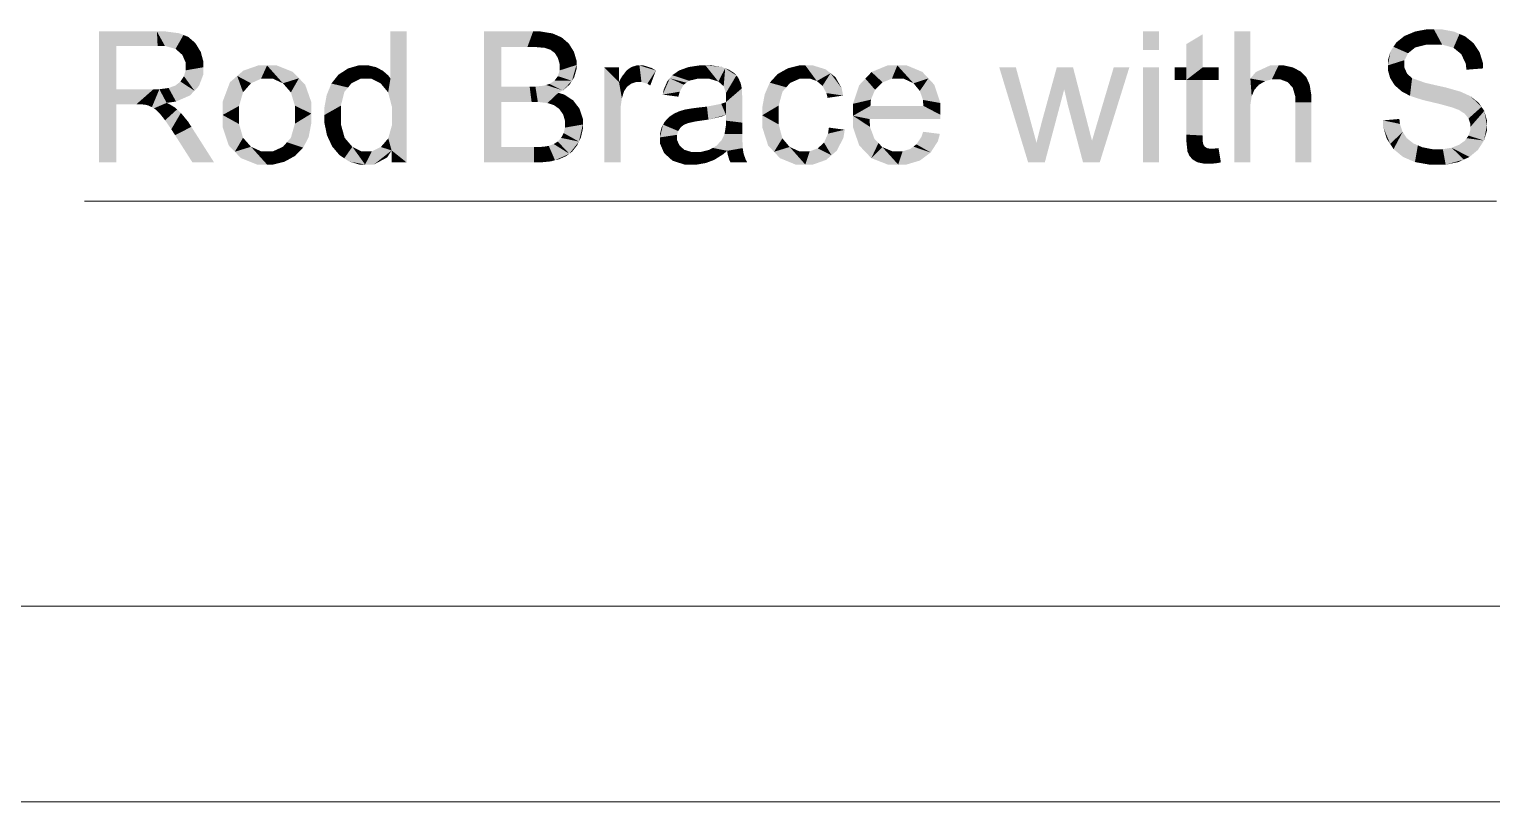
# Model space of a CAD drawing. Header units: millimetres. Extents: x 2 to 579, y 1 to 405.
# Drawn here: x 210.95 to 234.47, y 69.24 to 81.66 of the extents above; entities that cross this region are included whole.
import ezdxf

# ---------------------------------------------------------------- set-up
doc = ezdxf.new("R2010")
doc.units = ezdxf.units.MM
doc.linetypes.add('XKITLINE00', pattern=[0])
doc.layers.add('GraphicObject', color=6, linetype='Continuous', lineweight=0)
doc.layers.add('LinkedObject', color=7, linetype='Continuous', lineweight=0)

# ---------------------------------------------------------------- blocks, each defined once
blk = doc.blocks.new('*A3')
at = {"layer": 'GraphicObject', "color": 3, "linetype": 'XKITLINE00', "lineweight": 0}
blk.add_line((168.011, 69.239), (302.571, 69.239), dxfattribs=at)
blk = doc.blocks.new('*A4')
at = {"layer": 'LinkedObject'}
for points in [[(212.351, 80.697), (212.073, 79.52), (212.073, 81.626)], [(212.073, 81.626), (212.351, 81.394), (212.351, 80.697)], [(213.016, 81.394), (212.073, 81.626), (213.005, 81.626)], [(212.351, 81.394), (212.073, 81.626), (213.016, 81.394)], [(213.005, 81.626), (213.133, 81.394), (213.016, 81.394)], [(213.359, 81.598), (213.005, 81.626), (213.145, 81.626)], [(213.432, 81.569), (213.005, 81.626), (213.359, 81.598)], [(213.304, 81.346), (213.005, 81.626), (213.432, 81.569)], [(213.133, 81.394), (213.005, 81.626), (213.304, 81.346)], [(217.02, 81.626), (216.761, 80.87), (216.761, 81.626)], [(217.02, 81.626), (216.784, 80.416), (216.761, 80.87)], [(216.784, 80.416), (217.02, 81.626), (217.02, 79.52)], [(218.264, 81.626), (218.542, 80.493), (218.264, 79.52)], [(218.542, 80.741), (218.542, 80.493), (218.264, 81.626)], [(218.264, 81.626), (218.542, 81.377), (218.542, 80.741)], [(218.964, 81.377), (218.264, 81.626), (219.055, 81.626)], [(218.542, 81.377), (218.264, 81.626), (218.964, 81.377)], [(218.964, 81.377), (219.055, 81.626), (219.078, 81.377)], [(219.055, 81.626), (219.239, 81.363), (219.078, 81.377)], [(219.176, 81.626), (219.239, 81.363), (219.055, 81.626)], [(219.369, 81.594), (219.239, 81.363), (219.176, 81.626)], [(229.123, 81.626), (228.864, 81.329), (228.864, 81.626)], [(229.123, 81.329), (228.864, 81.329), (229.123, 81.626)], [(230.591, 81.626), (230.332, 79.52), (230.332, 81.626)], [(230.591, 80.87), (230.332, 79.52), (230.591, 81.626)], [(233.243, 81.626), (233.427, 81.415), (233.157, 81.59)], [(233.436, 81.662), (233.427, 81.415), (233.243, 81.626)], [(233.543, 81.662), (233.427, 81.415), (233.436, 81.662)], [(233.427, 81.415), (233.543, 81.662), (233.553, 81.415)], [(233.543, 81.662), (233.675, 81.415), (233.553, 81.415)], [(233.866, 81.624), (233.543, 81.662), (233.66, 81.662)], [(233.955, 81.586), (233.543, 81.662), (233.866, 81.624)], [(233.858, 81.364), (233.543, 81.662), (233.955, 81.586)], [(233.675, 81.415), (233.543, 81.662), (233.858, 81.364)], [(213.432, 81.569), (213.359, 81.298), (213.304, 81.346)], [(213.505, 81.541), (213.359, 81.298), (213.432, 81.569)], [(213.359, 81.298), (213.505, 81.541), (213.413, 81.25)], [(213.413, 81.25), (213.505, 81.541), (213.666, 81.369)], [(213.666, 81.369), (213.505, 81.541), (213.622, 81.441)], [(219.239, 81.363), (219.369, 81.594), (219.285, 81.348)], [(219.285, 81.348), (219.369, 81.594), (219.332, 81.333)], [(219.332, 81.333), (219.369, 81.594), (219.442, 81.562)], [(219.442, 81.562), (219.404, 81.279), (219.332, 81.333)], [(219.515, 81.53), (219.404, 81.279), (219.442, 81.562)], [(219.629, 81.432), (219.404, 81.279), (219.515, 81.53)], [(219.671, 81.365), (219.404, 81.279), (219.629, 81.432)], [(229.822, 81.579), (229.563, 81.047), (229.563, 81.424)], [(229.563, 81.047), (229.822, 81.579), (229.563, 80.847)], [(229.822, 81.047), (229.563, 80.847), (229.822, 81.579)], [(232.938, 81.449), (233.185, 81.323), (232.893, 81.379)], [(233.07, 81.554), (233.185, 81.323), (232.938, 81.449)], [(233.243, 81.369), (233.07, 81.554), (233.157, 81.59)], [(233.185, 81.323), (233.07, 81.554), (233.243, 81.369)], [(233.157, 81.59), (233.427, 81.415), (233.243, 81.369)], [(233.955, 81.586), (233.92, 81.313), (233.858, 81.364)], [(234.045, 81.548), (233.92, 81.313), (233.955, 81.586)], [(233.92, 81.313), (234.045, 81.548), (233.982, 81.262)], [(233.982, 81.262), (234.045, 81.548), (234.23, 81.364)], [(234.23, 81.364), (234.045, 81.548), (234.182, 81.437)], [(213.666, 81.369), (213.467, 81.127), (213.413, 81.25)], [(213.71, 81.297), (213.467, 81.127), (213.666, 81.369)], [(213.753, 81.138), (213.467, 81.127), (213.71, 81.297)], [(219.404, 81.279), (219.671, 81.365), (219.429, 81.239)], [(219.671, 81.365), (219.454, 81.199), (219.429, 81.239)], [(219.454, 81.199), (219.671, 81.365), (219.48, 81.107)], [(219.48, 81.107), (219.671, 81.365), (219.753, 81.087)], [(219.753, 81.16), (219.671, 81.365), (219.712, 81.299)], [(219.753, 81.087), (219.671, 81.365), (219.753, 81.16)], [(232.893, 81.379), (232.802, 81.081), (232.847, 81.31)], [(233.127, 81.276), (232.802, 81.081), (232.893, 81.379)], [(232.847, 81.31), (232.802, 81.081), (232.802, 81.161)], [(233.07, 81.165), (232.802, 81.081), (233.127, 81.276)], [(232.802, 81.081), (233.07, 81.165), (233.07, 81.099)], [(232.893, 81.379), (233.185, 81.323), (233.127, 81.276)], [(234.23, 81.364), (234.055, 81.111), (233.982, 81.262)], [(234.278, 81.291), (234.055, 81.111), (234.23, 81.364)], [(234.33, 81.125), (234.055, 81.111), (234.278, 81.291)], [(213.439, 80.907), (213.753, 81.051), (213.609, 80.673)], [(213.467, 81.001), (213.753, 81.051), (213.439, 80.907)], [(213.753, 81.051), (213.467, 81.127), (213.753, 81.138)], [(213.467, 81.127), (213.753, 81.051), (213.467, 81.052)], [(213.753, 81.051), (213.467, 81.001), (213.467, 81.052)], [(213.609, 80.673), (213.753, 81.051), (213.681, 80.75)], [(213.681, 80.75), (213.753, 81.051), (213.753, 80.939)], [(214.634, 81.08), (214.296, 80.911), (214.395, 80.996)], [(214.776, 81.08), (214.296, 80.911), (214.634, 81.08)], [(214.679, 80.866), (214.296, 80.911), (214.776, 81.08)], [(214.679, 80.866), (214.776, 81.08), (214.776, 80.866)], [(214.776, 81.08), (214.871, 80.866), (214.776, 80.866)], [(215.19, 80.977), (214.776, 81.08), (214.933, 81.08)], [(215.289, 80.874), (214.776, 81.08), (215.19, 80.977)], [(215.031, 80.793), (214.776, 81.08), (215.289, 80.874)], [(214.871, 80.866), (214.776, 81.08), (215.031, 80.793)], [(215.925, 80.932), (216.078, 80.725), (215.811, 80.789)], [(216.136, 80.795), (215.925, 80.932), (216.001, 80.981)], [(216.078, 80.725), (215.925, 80.932), (216.136, 80.795)], [(216.077, 81.031), (216.28, 80.866), (216.001, 80.981)], [(216.001, 80.981), (216.28, 80.866), (216.136, 80.795)], [(216.247, 81.08), (216.28, 80.866), (216.077, 81.031)], [(216.341, 81.08), (216.28, 80.866), (216.247, 81.08)], [(216.28, 80.866), (216.341, 81.08), (216.366, 80.866)], [(216.341, 81.08), (216.454, 80.866), (216.366, 80.866)], [(216.41, 81.08), (216.454, 80.866), (216.341, 81.08)], [(216.532, 81.051), (216.454, 80.866), (216.41, 81.08)], [(216.586, 81.022), (216.454, 80.866), (216.532, 81.051)], [(216.586, 81.022), (216.603, 80.792), (216.454, 80.866)], [(216.64, 80.993), (216.603, 80.792), (216.586, 81.022)], [(216.727, 80.917), (216.603, 80.792), (216.64, 80.993)], [(216.761, 80.87), (216.603, 80.792), (216.727, 80.917)], [(219.453, 80.907), (219.753, 81.087), (219.68, 80.833)], [(219.48, 80.999), (219.753, 81.087), (219.453, 80.907)], [(219.753, 81.087), (219.48, 81.054), (219.48, 81.107)], [(219.48, 81.054), (219.753, 81.087), (219.48, 80.999)], [(219.68, 80.833), (219.753, 81.087), (219.717, 80.892)], [(219.717, 80.892), (219.753, 81.087), (219.753, 81.02)], [(220.202, 81.047), (220.436, 80.814), (220.202, 79.52)], [(220.436, 80.814), (220.202, 81.047), (220.436, 81.047)], [(220.6, 81.029), (220.436, 80.814), (220.562, 81.003)], [(220.709, 80.813), (220.436, 80.814), (220.6, 81.029)], [(220.562, 81.003), (220.436, 80.814), (220.48, 80.896)], [(220.637, 81.055), (220.751, 80.813), (220.6, 81.029)], [(220.6, 81.029), (220.751, 80.813), (220.709, 80.813)], [(220.72, 81.08), (220.751, 80.813), (220.637, 81.055)], [(220.765, 81.08), (220.751, 80.813), (220.72, 81.08)], [(220.765, 81.08), (220.798, 80.813), (220.751, 80.813)], [(220.962, 81.039), (220.765, 81.08), (220.83, 81.08)], [(221.03, 80.998), (220.765, 81.08), (220.962, 81.039)], [(220.893, 80.786), (220.765, 81.08), (221.03, 80.998)], [(220.798, 80.813), (220.765, 81.08), (220.893, 80.786)], [(220.893, 80.786), (221.03, 80.998), (220.94, 80.758)], [(221.292, 80.923), (221.564, 80.834), (221.253, 80.873)], [(221.406, 81), (221.564, 80.834), (221.292, 80.923)], [(221.481, 81.027), (221.564, 80.834), (221.406, 81)], [(221.729, 81.08), (221.481, 81.027), (221.556, 81.054)], [(221.698, 80.866), (221.481, 81.027), (221.729, 81.08)], [(221.564, 80.834), (221.481, 81.027), (221.698, 80.866)], [(221.698, 80.866), (221.729, 81.08), (221.789, 80.866)], [(221.789, 80.866), (221.729, 81.08), (221.887, 80.866)], [(221.827, 81.08), (221.887, 80.866), (221.729, 81.08)], [(222.084, 81.057), (221.827, 81.08), (221.925, 81.08)], [(222.145, 81.034), (221.827, 81.08), (222.084, 81.057)], [(222.034, 80.822), (221.827, 81.08), (222.145, 81.034)], [(221.887, 80.866), (221.827, 81.08), (222.034, 80.822)], [(222.034, 80.822), (222.145, 81.034), (222.083, 80.778)], [(222.083, 80.778), (222.145, 81.034), (222.12, 80.746)], [(222.145, 81.034), (222.156, 80.635), (222.12, 80.746)], [(222.324, 80.919), (222.156, 80.635), (222.145, 81.034)], [(222.295, 80.954), (222.145, 81.034), (222.206, 81.011)], [(222.324, 80.919), (222.145, 81.034), (222.295, 80.954)], [(222.353, 80.884), (222.156, 80.635), (222.324, 80.919)], [(222.987, 80.941), (223.127, 80.728), (222.862, 80.803)], [(223.188, 80.798), (222.987, 80.941), (223.07, 80.988)], [(223.127, 80.728), (222.987, 80.941), (223.188, 80.798)], [(223.154, 81.034), (223.346, 80.868), (223.07, 80.988)], [(223.07, 80.988), (223.346, 80.868), (223.188, 80.798)], [(223.335, 81.08), (223.346, 80.868), (223.154, 81.034)], [(223.434, 81.08), (223.346, 80.868), (223.335, 81.08)], [(223.346, 80.868), (223.434, 81.08), (223.444, 80.868)], [(223.434, 81.08), (223.508, 80.868), (223.444, 80.868)], [(223.76, 81.017), (223.434, 81.08), (223.557, 81.08)], [(223.839, 80.954), (223.434, 81.08), (223.76, 81.017)], [(223.618, 80.829), (223.434, 81.08), (223.839, 80.954)], [(223.508, 80.868), (223.434, 81.08), (223.618, 80.829)], [(223.618, 80.829), (223.839, 80.954), (223.664, 80.79)], [(223.839, 80.954), (223.709, 80.751), (223.664, 80.79)], [(223.709, 80.751), (223.839, 80.954), (223.773, 80.635)], [(223.773, 80.635), (223.839, 80.954), (224.041, 80.596)], [(224.019, 80.712), (223.839, 80.954), (223.918, 80.891)], [(224.041, 80.596), (223.839, 80.954), (224.019, 80.712)], [(224.498, 80.974), (224.676, 80.808), (224.399, 80.868)], [(224.913, 81.08), (224.498, 80.974), (224.755, 81.08)], [(224.826, 80.868), (224.498, 80.974), (224.913, 81.08)], [(224.676, 80.808), (224.498, 80.974), (224.826, 80.868)], [(224.826, 80.868), (224.913, 81.08), (224.915, 80.868)], [(224.913, 81.08), (225.013, 80.868), (224.915, 80.868)], [(225.315, 80.976), (224.913, 81.08), (225.066, 81.08)], [(225.412, 80.872), (224.913, 81.08), (225.315, 80.976)], [(225.173, 80.793), (224.913, 81.08), (225.412, 80.872)], [(225.013, 80.868), (224.913, 81.08), (225.173, 80.793)], [(226.82, 81.047), (227.017, 79.52), (226.553, 81.047)], [(227.062, 80.164), (227.017, 79.52), (226.82, 81.047)], [(227.477, 81.047), (227.597, 80.695), (227.231, 80.152)], [(227.74, 81.047), (227.597, 80.695), (227.477, 81.047)], [(227.597, 80.695), (227.74, 81.047), (227.658, 80.433)], [(227.658, 80.433), (227.74, 81.047), (227.969, 80.16)], [(228.644, 81.047), (228.131, 80.164), (228.393, 81.047)], [(228.168, 79.52), (228.131, 80.164), (228.644, 81.047)], [(229.123, 81.047), (228.864, 79.52), (228.864, 81.047)], [(229.123, 79.52), (228.864, 79.52), (229.123, 81.047)], [(229.372, 81.047), (229.563, 80.847), (229.372, 80.847)], [(229.563, 81.047), (229.563, 80.847), (229.372, 81.047)], [(229.822, 80.847), (229.563, 80.847), (229.822, 81.047)], [(230.079, 80.847), (229.822, 81.047), (230.079, 81.047)], [(229.822, 80.847), (229.822, 81.047), (230.079, 80.847)], [(230.909, 81.08), (230.591, 80.87), (230.681, 80.975)], [(231.046, 81.08), (230.591, 80.87), (230.909, 81.08)], [(230.936, 80.857), (230.591, 80.87), (231.046, 81.08)], [(230.936, 80.857), (231.046, 81.08), (230.993, 80.857)], [(230.993, 80.857), (231.046, 81.08), (231.069, 80.857)], [(231.046, 81.08), (231.188, 80.813), (231.069, 80.857)], [(231.131, 81.08), (231.188, 80.813), (231.046, 81.08)], [(231.278, 81.047), (231.188, 80.813), (231.131, 81.08)], [(231.34, 81.014), (231.188, 80.813), (231.278, 81.047)], [(231.34, 81.014), (231.23, 80.769), (231.188, 80.813)], [(231.403, 80.98), (231.23, 80.769), (231.34, 81.014)], [(231.23, 80.769), (231.403, 80.98), (231.271, 80.725)], [(231.271, 80.725), (231.403, 80.98), (231.519, 80.829)], [(231.519, 80.829), (231.403, 80.98), (231.492, 80.888)], [(233.07, 81.042), (232.802, 81.081), (233.07, 81.099)], [(232.802, 81.081), (233.07, 81.042), (232.802, 81.008)], [(232.802, 81.008), (233.07, 81.042), (232.839, 80.877)], [(232.839, 80.877), (233.07, 81.042), (232.876, 80.818)], [(232.876, 80.818), (233.07, 81.042), (233.111, 80.949)], [(233.111, 80.949), (233.025, 80.662), (232.876, 80.818)], [(233.151, 80.912), (233.025, 80.662), (233.111, 80.949)], [(234.333, 81.032), (234.055, 81.111), (234.33, 81.125)], [(234.055, 81.111), (234.333, 81.032), (234.066, 81.011)], [(212.351, 80.697), (212.351, 80.455), (212.073, 79.52)], [(212.674, 80.455), (212.351, 80.697), (212.949, 80.697)], [(212.351, 80.455), (212.351, 80.697), (212.674, 80.455)], [(212.674, 80.455), (212.949, 80.697), (212.727, 80.455)], [(212.727, 80.455), (212.949, 80.697), (212.805, 80.45)], [(212.805, 80.45), (212.949, 80.697), (212.828, 80.445)], [(212.828, 80.445), (212.949, 80.697), (212.861, 80.437)], [(212.861, 80.437), (212.949, 80.697), (212.924, 80.409)], [(212.924, 80.409), (212.949, 80.697), (213.044, 80.697)], [(212.924, 80.409), (213.044, 80.697), (212.955, 80.389)], [(213.044, 80.697), (213.161, 80.478), (212.955, 80.389)], [(213.193, 80.717), (213.161, 80.478), (213.044, 80.697)], [(213.161, 80.478), (213.193, 80.717), (213.312, 80.499)], [(213.247, 80.737), (213.609, 80.673), (213.193, 80.717)], [(213.536, 80.597), (213.193, 80.717), (213.609, 80.673)], [(213.312, 80.499), (213.193, 80.717), (213.536, 80.597)], [(213.301, 80.756), (213.609, 80.673), (213.247, 80.737)], [(213.609, 80.673), (213.301, 80.756), (213.383, 80.82)], [(213.411, 80.863), (213.609, 80.673), (213.383, 80.82)], [(213.439, 80.907), (213.609, 80.673), (213.411, 80.863)], [(214.296, 80.911), (214.061, 80.283), (214.179, 80.809)], [(214.39, 80.648), (214.061, 80.283), (214.296, 80.911)], [(214.179, 80.809), (214.061, 80.283), (214.061, 80.495)], [(214.296, 80.911), (214.518, 80.793), (214.454, 80.721)], [(214.518, 80.793), (214.296, 80.911), (214.679, 80.866)], [(214.39, 80.648), (214.296, 80.911), (214.454, 80.721)], [(215.031, 80.793), (215.289, 80.874), (215.095, 80.72)], [(215.289, 80.874), (215.159, 80.647), (215.095, 80.72)], [(215.159, 80.647), (215.289, 80.874), (215.223, 80.433)], [(215.223, 80.433), (215.289, 80.874), (215.489, 80.305)], [(215.489, 80.487), (215.289, 80.874), (215.389, 80.771)], [(215.489, 80.305), (215.289, 80.874), (215.489, 80.487)], [(215.773, 80.696), (215.697, 80.282), (215.735, 80.603)], [(216.02, 80.655), (215.697, 80.282), (215.773, 80.696)], [(215.811, 80.789), (216.078, 80.725), (215.773, 80.696)], [(215.773, 80.696), (216.078, 80.725), (216.02, 80.655)], [(216.603, 80.792), (216.761, 80.87), (216.663, 80.719)], [(216.663, 80.719), (216.761, 80.87), (216.724, 80.646)], [(216.761, 80.87), (216.784, 80.416), (216.724, 80.646)], [(219.031, 80.493), (218.542, 80.741), (218.999, 80.741)], [(218.542, 80.493), (218.542, 80.741), (219.031, 80.493)], [(219.131, 80.493), (218.999, 80.741), (219.092, 80.741)], [(219.031, 80.493), (218.999, 80.741), (219.131, 80.493)], [(219.225, 80.754), (219.46, 80.64), (219.092, 80.741)], [(219.092, 80.741), (219.46, 80.64), (219.131, 80.493)], [(219.265, 80.766), (219.533, 80.677), (219.225, 80.754)], [(219.46, 80.64), (219.225, 80.754), (219.533, 80.677)], [(219.318, 80.782), (219.533, 80.677), (219.265, 80.766)], [(219.399, 80.834), (219.68, 80.833), (219.318, 80.782)], [(219.318, 80.782), (219.68, 80.833), (219.533, 80.677)], [(219.426, 80.871), (219.68, 80.833), (219.399, 80.834)], [(219.68, 80.833), (219.426, 80.871), (219.453, 80.907)], [(219.533, 80.677), (219.68, 80.833), (219.644, 80.773)], [(220.202, 79.52), (220.436, 80.814), (220.461, 79.52)], [(220.436, 80.814), (220.461, 80.319), (220.461, 79.52)], [(220.461, 80.319), (220.436, 80.814), (220.461, 80.401)], [(220.461, 80.401), (220.436, 80.814), (220.483, 80.551)], [(220.483, 80.551), (220.436, 80.814), (220.504, 80.62)], [(220.504, 80.62), (220.436, 80.814), (220.518, 80.666)], [(220.518, 80.666), (220.436, 80.814), (220.566, 80.736)], [(220.566, 80.736), (220.436, 80.814), (220.6, 80.762)], [(220.6, 80.762), (220.436, 80.814), (220.633, 80.787)], [(220.633, 80.787), (220.436, 80.814), (220.709, 80.813)], [(221.253, 80.873), (221.139, 80.611), (221.213, 80.823)], [(221.477, 80.77), (221.139, 80.611), (221.253, 80.873)], [(221.213, 80.823), (221.139, 80.611), (221.156, 80.692)], [(221.413, 80.658), (221.139, 80.611), (221.477, 80.77)], [(221.477, 80.77), (221.253, 80.873), (221.52, 80.802)], [(221.52, 80.802), (221.253, 80.873), (221.564, 80.834)], [(222.156, 80.515), (222.411, 80.71), (222.155, 80.489)], [(222.155, 80.489), (222.411, 80.71), (222.156, 80.286)], [(222.393, 80.796), (222.156, 80.635), (222.353, 80.884)], [(222.405, 80.743), (222.156, 80.635), (222.393, 80.796)], [(222.156, 80.635), (222.405, 80.743), (222.411, 80.71)], [(222.156, 80.635), (222.411, 80.71), (222.156, 80.556)], [(222.156, 80.556), (222.411, 80.71), (222.156, 80.549)], [(222.156, 80.549), (222.411, 80.71), (222.156, 80.515)], [(222.418, 80.59), (222.156, 80.286), (222.411, 80.71)], [(222.821, 80.71), (222.74, 80.278), (222.781, 80.617)], [(223.066, 80.658), (222.74, 80.278), (222.821, 80.71)], [(222.862, 80.803), (223.127, 80.728), (222.821, 80.71)], [(222.821, 80.71), (223.127, 80.728), (223.066, 80.658)], [(224.399, 80.868), (224.201, 80.463), (224.3, 80.762)], [(224.555, 80.689), (224.201, 80.463), (224.399, 80.868)], [(224.488, 80.53), (224.201, 80.463), (224.555, 80.689)], [(224.399, 80.868), (224.676, 80.808), (224.555, 80.689)], [(225.173, 80.793), (225.412, 80.872), (225.235, 80.718)], [(225.412, 80.872), (225.275, 80.67), (225.235, 80.718)], [(225.275, 80.67), (225.412, 80.872), (225.324, 80.526)], [(225.324, 80.526), (225.412, 80.872), (225.606, 80.475)], [(225.606, 80.475), (225.412, 80.872), (225.509, 80.768)], [(227.231, 80.152), (227.597, 80.695), (227.285, 79.52)], [(229.563, 79.967), (229.822, 80.847), (229.822, 79.953)], [(229.563, 80.847), (229.822, 80.847), (229.563, 79.967)], [(230.591, 80.444), (230.332, 79.52), (230.591, 80.87)], [(230.591, 80.444), (230.591, 80.87), (230.612, 80.585)], [(230.612, 80.585), (230.591, 80.87), (230.634, 80.636)], [(230.634, 80.636), (230.591, 80.87), (230.655, 80.687)], [(230.655, 80.687), (230.591, 80.87), (230.727, 80.768)], [(230.727, 80.768), (230.591, 80.87), (230.778, 80.798)], [(230.778, 80.798), (230.591, 80.87), (230.828, 80.827)], [(230.828, 80.827), (230.591, 80.87), (230.936, 80.857)], [(231.519, 80.829), (231.313, 80.584), (231.271, 80.725)], [(231.545, 80.77), (231.313, 80.584), (231.519, 80.829)], [(231.572, 80.599), (231.313, 80.584), (231.545, 80.77)], [(232.876, 80.818), (233.025, 80.662), (232.913, 80.76)], [(233.025, 80.662), (233.151, 80.912), (233.1, 80.622)], [(233.1, 80.622), (233.151, 80.912), (233.192, 80.876)], [(233.1, 80.622), (233.192, 80.876), (233.158, 80.591)], [(233.158, 80.591), (233.192, 80.876), (233.361, 80.525)], [(233.361, 80.525), (233.192, 80.876), (233.402, 80.801)], [(233.361, 80.525), (233.402, 80.801), (233.506, 80.491)], [(233.506, 80.491), (233.402, 80.801), (233.571, 80.762)], [(233.506, 80.491), (233.571, 80.762), (233.651, 80.456)], [(233.651, 80.456), (233.571, 80.762), (233.741, 80.724)], [(233.651, 80.456), (233.741, 80.724), (233.838, 80.404)], [(233.838, 80.404), (233.741, 80.724), (233.881, 80.388)], [(233.881, 80.388), (233.741, 80.724), (233.947, 80.363)], [(233.974, 80.657), (233.947, 80.363), (233.741, 80.724)], [(212.073, 79.52), (212.351, 80.455), (212.351, 79.52)], [(212.955, 80.389), (213.161, 80.478), (212.987, 80.369)], [(213.161, 80.478), (213.057, 80.299), (212.987, 80.369)], [(213.216, 80.452), (213.057, 80.299), (213.161, 80.478)], [(213.057, 80.299), (213.216, 80.452), (213.097, 80.248)], [(213.097, 80.248), (213.216, 80.452), (213.136, 80.198)], [(213.136, 80.198), (213.216, 80.452), (213.329, 80.373)], [(213.329, 80.373), (213.216, 80.452), (213.3, 80.399)], [(214.326, 80.429), (214.061, 80.283), (214.39, 80.648)], [(215.963, 80.433), (215.697, 80.282), (216.02, 80.655)], [(215.735, 80.603), (215.697, 80.282), (215.697, 80.396)], [(218.264, 79.52), (218.542, 80.493), (218.542, 79.768)], [(219.131, 80.493), (219.46, 80.64), (219.286, 80.475)], [(219.46, 80.64), (219.339, 80.458), (219.286, 80.475)], [(219.339, 80.458), (219.46, 80.64), (219.393, 80.44)], [(219.393, 80.44), (219.46, 80.64), (219.477, 80.379)], [(219.701, 80.517), (219.46, 80.64), (219.555, 80.612)], [(219.477, 80.379), (219.46, 80.64), (219.701, 80.517)], [(219.477, 80.379), (219.701, 80.517), (219.507, 80.335)], [(219.507, 80.335), (219.701, 80.517), (219.538, 80.292)], [(219.538, 80.292), (219.701, 80.517), (219.752, 80.449)], [(219.752, 80.449), (219.568, 80.19), (219.538, 80.292)], [(219.803, 80.382), (219.568, 80.19), (219.752, 80.449)], [(221.139, 80.611), (221.413, 80.658), (221.392, 80.577)], [(222.081, 80.463), (222.156, 80.286), (221.851, 80.418)], [(222.155, 80.489), (222.156, 80.286), (222.081, 80.463)], [(222.418, 80.504), (222.155, 80.192), (222.156, 80.286)], [(222.418, 80.16), (222.155, 80.192), (222.418, 80.504)], [(222.418, 80.504), (222.156, 80.286), (222.418, 80.59)], [(223.005, 80.436), (222.74, 80.278), (223.066, 80.658)], [(222.781, 80.617), (222.74, 80.278), (222.74, 80.401)], [(223.773, 80.635), (224.041, 80.596), (223.791, 80.558)], [(224.201, 80.463), (224.488, 80.53), (224.481, 80.43)], [(224.481, 80.43), (224.201, 80.27), (224.201, 80.463)], [(225.324, 80.526), (225.606, 80.475), (225.332, 80.43)], [(225.606, 80.286), (225.332, 80.43), (225.606, 80.475)], [(231.572, 80.487), (231.313, 80.584), (231.572, 80.599)], [(231.313, 80.584), (231.572, 80.487), (231.313, 80.487)], [(231.313, 79.52), (231.572, 80.487), (231.572, 79.52)], [(231.313, 80.487), (231.572, 80.487), (231.313, 79.52)], [(234.037, 80.628), (233.947, 80.363), (233.974, 80.657)], [(233.947, 80.363), (234.037, 80.628), (234.042, 80.301)], [(234.042, 80.301), (234.037, 80.628), (234.129, 80.586)], [(234.042, 80.301), (234.129, 80.586), (234.071, 80.264)], [(234.071, 80.264), (234.129, 80.586), (234.1, 80.227)], [(234.129, 80.586), (234.309, 80.413), (234.1, 80.227)], [(234.309, 80.413), (234.129, 80.586), (234.265, 80.478)], [(213.329, 80.373), (213.236, 80.053), (213.136, 80.198)], [(213.39, 80.317), (213.236, 80.053), (213.329, 80.373)], [(213.505, 80.177), (213.236, 80.053), (213.39, 80.317)], [(214.061, 80.283), (214.326, 80.429), (214.326, 80.283)], [(214.061, 80.283), (214.258, 79.692), (214.061, 80.09)], [(214.326, 80.137), (214.258, 79.692), (214.061, 80.283)], [(214.326, 80.137), (214.061, 80.283), (214.326, 80.283)], [(215.16, 79.918), (215.489, 80.305), (215.401, 79.842)], [(215.223, 80.142), (215.489, 80.305), (215.16, 79.918)], [(215.223, 80.433), (215.489, 80.305), (215.223, 80.292)], [(215.489, 80.305), (215.223, 80.142), (215.223, 80.292)], [(215.401, 79.842), (215.489, 80.305), (215.445, 79.926)], [(215.445, 79.926), (215.489, 80.305), (215.489, 80.158)], [(215.697, 80.282), (215.963, 80.433), (215.963, 80.282)], [(215.697, 80.282), (215.963, 80.135), (215.697, 80.165)], [(215.963, 80.135), (215.697, 80.282), (215.963, 80.282)], [(216.784, 80.416), (217.02, 79.52), (216.784, 80.26)], [(216.784, 80.26), (217.02, 79.52), (216.784, 80.118)], [(219.855, 80.222), (219.568, 80.19), (219.803, 80.382)], [(219.855, 80.13), (219.568, 80.19), (219.855, 80.222)], [(221.238, 80.248), (221.407, 80.053), (221.171, 80.174)], [(221.425, 80.081), (221.238, 80.248), (221.279, 80.276)], [(221.407, 80.053), (221.238, 80.248), (221.425, 80.081)], [(221.32, 80.304), (221.476, 80.123), (221.279, 80.276)], [(221.279, 80.276), (221.476, 80.123), (221.425, 80.081)], [(221.413, 80.346), (221.476, 80.123), (221.32, 80.304)], [(221.465, 80.361), (221.476, 80.123), (221.413, 80.346)], [(221.503, 80.371), (221.542, 80.151), (221.465, 80.361)], [(221.476, 80.123), (221.465, 80.361), (221.509, 80.137)], [(221.509, 80.137), (221.465, 80.361), (221.542, 80.151)], [(221.618, 80.39), (221.654, 80.177), (221.503, 80.371)], [(221.503, 80.371), (221.654, 80.177), (221.542, 80.151)], [(221.695, 80.4), (221.734, 80.189), (221.618, 80.39)], [(221.618, 80.39), (221.734, 80.189), (221.654, 80.177)], [(221.851, 80.418), (221.875, 80.209), (221.695, 80.4)], [(221.695, 80.4), (221.875, 80.209), (221.734, 80.189)], [(221.851, 80.418), (222.156, 80.286), (221.875, 80.209)], [(221.875, 80.209), (222.156, 80.286), (222.086, 80.258)], [(222.74, 80.278), (223.005, 80.436), (223.005, 80.285)], [(223.005, 80.131), (222.74, 80.278), (223.005, 80.285)], [(222.74, 80.278), (222.93, 79.691), (222.74, 80.087)], [(223.005, 80.131), (222.93, 79.691), (222.74, 80.278)], [(224.481, 80.43), (225.606, 80.286), (224.201, 80.27)], [(225.606, 80.274), (224.201, 80.27), (225.606, 80.286)], [(225.605, 80.24), (224.201, 80.27), (225.606, 80.274)], [(224.201, 80.27), (224.397, 79.692), (224.201, 80.084)], [(224.474, 80.091), (224.397, 79.692), (224.201, 80.27)], [(224.474, 80.091), (224.201, 80.27), (224.467, 80.217)], [(225.605, 80.217), (224.201, 80.27), (225.605, 80.24)], [(224.467, 80.217), (224.201, 80.27), (225.605, 80.217)], [(225.332, 80.43), (225.606, 80.286), (224.481, 80.43)], [(227.969, 80.16), (227.9, 79.52), (227.658, 80.433)], [(230.591, 80.354), (230.332, 79.52), (230.591, 80.444)], [(230.332, 79.52), (230.591, 80.354), (230.591, 79.52)], [(232.997, 80.14), (232.724, 80.196), (232.988, 80.219)], [(234.1, 80.227), (234.309, 80.413), (234.129, 80.14)], [(234.129, 80.14), (234.309, 80.413), (234.353, 80.348)], [(234.129, 80.14), (234.353, 80.348), (234.129, 80.091)], [(234.129, 80.091), (234.353, 80.348), (234.129, 80.042)], [(234.353, 80.348), (234.396, 80.114), (234.129, 80.042)], [(234.396, 80.114), (234.353, 80.348), (234.396, 80.199)], [(213.236, 80.053), (213.505, 80.177), (213.297, 79.958)], [(213.297, 79.958), (213.505, 80.177), (213.559, 80.093)], [(213.297, 79.958), (213.559, 80.093), (213.576, 79.52)], [(213.576, 79.52), (213.559, 80.093), (213.924, 79.52)], [(214.061, 80.09), (214.258, 79.692), (214.16, 79.794)], [(214.39, 79.917), (214.258, 79.692), (214.326, 80.137)], [(215.697, 80.165), (215.963, 80.135), (215.739, 79.958)], [(215.739, 79.958), (215.963, 80.135), (215.781, 79.868)], [(215.781, 79.868), (215.963, 80.135), (216.024, 79.916)], [(216.784, 80.118), (217.02, 79.52), (216.725, 79.907)], [(219.792, 79.855), (219.526, 79.953), (219.547, 79.992)], [(219.547, 79.992), (219.855, 80.13), (219.792, 79.855)], [(219.568, 80.08), (219.855, 80.13), (219.547, 79.992)], [(219.568, 80.19), (219.855, 80.13), (219.568, 80.131)], [(219.855, 80.13), (219.568, 80.08), (219.568, 80.131)], [(219.792, 79.855), (219.855, 80.13), (219.823, 79.919)], [(219.823, 79.919), (219.855, 80.13), (219.855, 80.056)], [(221.146, 80.127), (221.095, 79.923), (221.12, 80.081)], [(221.389, 80.025), (221.095, 79.923), (221.146, 80.127)], [(221.12, 80.081), (221.095, 79.923), (221.095, 79.979)], [(221.371, 79.964), (221.095, 79.923), (221.389, 80.025)], [(221.171, 80.174), (221.407, 80.053), (221.146, 80.127)], [(221.146, 80.127), (221.407, 80.053), (221.389, 80.025)], [(222.001, 79.787), (222.418, 79.979), (222.426, 79.751)], [(222.086, 79.876), (222.418, 79.979), (222.001, 79.787)], [(222.113, 79.933), (222.418, 79.979), (222.086, 79.876)], [(222.418, 79.979), (222.113, 79.933), (222.134, 79.977)], [(222.134, 79.977), (222.418, 80.16), (222.418, 79.979)], [(222.155, 80.106), (222.418, 80.16), (222.134, 79.977)], [(222.418, 80.16), (222.155, 80.106), (222.155, 80.192)], [(222.74, 80.087), (222.93, 79.691), (222.835, 79.793)], [(223.064, 79.908), (222.93, 79.691), (223.005, 80.131)], [(223.734, 79.839), (224.067, 80.046), (223.854, 79.635)], [(223.798, 79.983), (224.067, 80.046), (223.734, 79.839)], [(224.067, 80.046), (223.798, 79.983), (223.812, 80.08)], [(223.854, 79.635), (224.067, 80.046), (223.939, 79.709)], [(223.939, 79.709), (224.067, 80.046), (224.046, 79.915)], [(224.201, 80.084), (224.397, 79.692), (224.299, 79.795)], [(224.545, 79.899), (224.397, 79.692), (224.474, 80.091)], [(225.22, 79.811), (225.597, 79.979), (225.449, 79.68)], [(225.3, 79.931), (225.597, 79.979), (225.22, 79.811)], [(225.597, 79.979), (225.3, 79.931), (225.329, 80.013)], [(225.449, 79.68), (225.597, 79.979), (225.566, 79.862)], [(227.151, 79.838), (227.017, 79.52), (227.062, 80.164)], [(227.194, 80.007), (227.285, 79.52), (227.154, 79.85)], [(227.231, 80.152), (227.285, 79.52), (227.194, 80.007)], [(228.044, 79.869), (227.9, 79.52), (227.969, 80.16)], [(228.131, 80.164), (228.168, 79.52), (228.044, 79.869)], [(232.724, 80.196), (232.84, 79.818), (232.727, 80.09)], [(232.997, 80.14), (232.84, 79.818), (232.724, 80.196)], [(232.727, 80.09), (232.84, 79.818), (232.785, 79.901)], [(233.04, 80.01), (232.84, 79.818), (232.997, 80.14)], [(232.84, 79.818), (233.04, 80.01), (232.894, 79.734)], [(232.894, 79.734), (233.04, 80.01), (233.046, 79.609)], [(233.074, 79.959), (233.046, 79.609), (233.04, 80.01)], [(234.099, 79.952), (234.396, 80.114), (234.348, 79.872)], [(234.129, 80.042), (234.396, 80.114), (234.099, 79.952)], [(234.348, 79.872), (234.396, 80.114), (234.396, 80.03)], [(214.258, 79.692), (214.39, 79.917), (214.454, 79.845)], [(214.518, 79.772), (214.258, 79.692), (214.454, 79.845)], [(214.518, 79.772), (214.776, 79.486), (214.258, 79.692)], [(214.679, 79.699), (214.776, 79.486), (214.518, 79.772)], [(215.144, 79.58), (214.872, 79.699), (215.032, 79.772)], [(215.096, 79.845), (215.228, 79.626), (215.032, 79.772)], [(215.032, 79.772), (215.228, 79.626), (215.144, 79.58)], [(215.401, 79.842), (215.096, 79.845), (215.16, 79.918)], [(215.356, 79.757), (215.096, 79.845), (215.401, 79.842)], [(215.228, 79.626), (215.096, 79.845), (215.356, 79.757)], [(216.024, 79.916), (215.942, 79.637), (215.781, 79.868)], [(215.781, 79.868), (215.942, 79.637), (215.823, 79.777)], [(216.086, 79.844), (215.942, 79.637), (216.024, 79.916)], [(215.942, 79.637), (216.086, 79.844), (216.018, 79.587)], [(216.018, 79.587), (216.086, 79.844), (216.148, 79.771)], [(216.148, 79.771), (216.353, 79.486), (216.018, 79.587)], [(216.294, 79.699), (216.353, 79.486), (216.148, 79.771)], [(216.606, 79.768), (216.78, 79.713), (216.462, 79.699)], [(216.78, 79.713), (216.606, 79.768), (216.666, 79.837)], [(216.725, 79.907), (216.78, 79.713), (216.666, 79.837)], [(216.725, 79.907), (217.02, 79.52), (216.78, 79.713)], [(218.542, 79.768), (219.067, 79.52), (218.264, 79.52)], [(219.068, 79.768), (219.067, 79.52), (218.542, 79.768)], [(219.068, 79.768), (219.168, 79.52), (219.067, 79.52)], [(219.136, 79.768), (219.168, 79.52), (219.068, 79.768)], [(219.231, 79.773), (219.338, 79.537), (219.136, 79.768)], [(219.136, 79.768), (219.338, 79.537), (219.168, 79.52)], [(219.258, 79.778), (219.338, 79.537), (219.231, 79.773)], [(219.407, 79.555), (219.258, 79.778), (219.307, 79.787)], [(219.338, 79.537), (219.258, 79.778), (219.407, 79.555)], [(219.387, 79.816), (219.638, 79.659), (219.307, 79.787)], [(219.307, 79.787), (219.638, 79.659), (219.407, 79.555)], [(219.42, 79.836), (219.638, 79.659), (219.387, 79.816)], [(219.638, 79.659), (219.42, 79.836), (219.452, 79.856)], [(219.505, 79.915), (219.792, 79.855), (219.452, 79.856)], [(219.452, 79.856), (219.792, 79.855), (219.638, 79.659)], [(219.526, 79.953), (219.792, 79.855), (219.505, 79.915)], [(219.638, 79.659), (219.792, 79.855), (219.684, 79.694)], [(219.684, 79.694), (219.792, 79.855), (219.761, 79.792)], [(221.095, 79.923), (221.371, 79.964), (221.371, 79.93)], [(221.371, 79.878), (221.095, 79.923), (221.371, 79.93)], [(221.095, 79.923), (221.371, 79.878), (221.095, 79.827)], [(221.095, 79.827), (221.371, 79.878), (221.162, 79.67)], [(221.162, 79.67), (221.371, 79.878), (221.23, 79.609)], [(221.23, 79.609), (221.371, 79.878), (221.41, 79.792)], [(221.41, 79.792), (221.297, 79.548), (221.23, 79.609)], [(221.449, 79.757), (221.297, 79.548), (221.41, 79.792)], [(221.488, 79.723), (221.297, 79.548), (221.449, 79.757)], [(222.177, 79.707), (221.885, 79.721), (221.943, 79.754)], [(222.001, 79.787), (222.426, 79.751), (221.943, 79.754)], [(222.426, 79.751), (222.177, 79.707), (221.943, 79.754)], [(222.177, 79.707), (222.426, 79.751), (222.183, 79.654)], [(222.183, 79.654), (222.426, 79.751), (222.434, 79.703)], [(222.93, 79.691), (223.064, 79.908), (223.123, 79.838)], [(223.181, 79.769), (222.93, 79.691), (223.123, 79.838)], [(223.181, 79.769), (223.433, 79.486), (222.93, 79.691)], [(223.335, 79.699), (223.433, 79.486), (223.181, 79.769)], [(223.632, 79.746), (223.854, 79.635), (223.505, 79.699)], [(223.854, 79.635), (223.632, 79.746), (223.683, 79.792)], [(223.734, 79.839), (223.854, 79.635), (223.683, 79.792)], [(224.397, 79.692), (224.545, 79.899), (224.495, 79.589)], [(224.609, 79.832), (224.495, 79.589), (224.545, 79.899)], [(224.673, 79.766), (224.495, 79.589), (224.609, 79.832)], [(224.673, 79.766), (224.927, 79.486), (224.495, 79.589)], [(224.832, 79.699), (224.927, 79.486), (224.673, 79.766)], [(225.17, 79.774), (225.449, 79.68), (225.12, 79.736)], [(225.22, 79.811), (225.449, 79.68), (225.17, 79.774)], [(227.017, 79.52), (227.151, 79.838), (227.285, 79.52)], [(227.154, 79.85), (227.285, 79.52), (227.151, 79.838)], [(227.9, 79.52), (228.044, 79.869), (228.168, 79.52)], [(229.822, 79.953), (229.563, 79.85), (229.563, 79.967)], [(229.822, 79.897), (229.563, 79.85), (229.822, 79.953)], [(229.822, 79.897), (229.595, 79.661), (229.563, 79.85)], [(229.563, 79.85), (229.595, 79.661), (229.579, 79.697)], [(229.829, 79.826), (229.595, 79.661), (229.822, 79.897)], [(229.836, 79.81), (229.595, 79.661), (229.829, 79.826)], [(229.595, 79.661), (229.836, 79.81), (229.842, 79.794)], [(229.595, 79.661), (229.842, 79.794), (229.611, 79.624)], [(229.611, 79.624), (229.842, 79.794), (229.665, 79.566)], [(229.665, 79.566), (229.842, 79.794), (229.704, 79.543)], [(229.704, 79.543), (229.842, 79.794), (229.864, 79.769)], [(229.864, 79.769), (229.743, 79.521), (229.704, 79.543)], [(229.88, 79.76), (229.743, 79.521), (229.864, 79.769)], [(229.895, 79.75), (229.743, 79.521), (229.88, 79.76)], [(229.743, 79.521), (229.895, 79.75), (229.852, 79.499)], [(229.852, 79.499), (229.895, 79.75), (229.922, 79.499)], [(229.922, 79.499), (229.895, 79.75), (229.939, 79.741)], [(229.939, 79.741), (229.965, 79.499), (229.922, 79.499)], [(229.967, 79.741), (229.965, 79.499), (229.939, 79.741)], [(229.967, 79.741), (230.063, 79.51), (229.965, 79.499)], [(229.988, 79.741), (230.063, 79.51), (229.967, 79.741)], [(230.063, 79.51), (229.988, 79.741), (230.044, 79.746)], [(230.117, 79.522), (230.044, 79.746), (230.079, 79.75)], [(230.063, 79.51), (230.044, 79.746), (230.117, 79.522)], [(233.108, 79.909), (233.046, 79.609), (233.074, 79.959)], [(233.108, 79.909), (233.142, 79.567), (233.046, 79.609)], [(233.214, 79.826), (233.142, 79.567), (233.108, 79.909)], [(233.142, 79.567), (233.214, 79.826), (233.238, 79.526)], [(233.285, 79.795), (233.238, 79.526), (233.214, 79.826)], [(233.357, 79.764), (233.238, 79.526), (233.285, 79.795)], [(233.357, 79.764), (233.477, 79.484), (233.238, 79.526)], [(233.518, 79.733), (233.477, 79.484), (233.357, 79.764)], [(233.828, 79.756), (234.025, 79.567), (233.687, 79.733)], [(233.888, 79.78), (234.252, 79.723), (233.828, 79.756)], [(234.115, 79.608), (233.828, 79.756), (234.252, 79.723)], [(234.025, 79.567), (233.828, 79.756), (234.115, 79.608)], [(233.949, 79.804), (234.252, 79.723), (233.888, 79.78)], [(234.04, 79.869), (234.3, 79.798), (233.949, 79.804)], [(233.949, 79.804), (234.3, 79.798), (234.252, 79.723)], [(234.07, 79.91), (234.348, 79.872), (234.04, 79.869)], [(234.3, 79.798), (234.04, 79.869), (234.348, 79.872)], [(234.099, 79.952), (234.348, 79.872), (234.07, 79.91)], [(214.258, 79.692), (214.776, 79.486), (214.357, 79.589)], [(214.357, 79.589), (214.776, 79.486), (214.616, 79.486)], [(214.776, 79.486), (214.679, 79.699), (214.776, 79.699)], [(214.776, 79.486), (214.872, 79.699), (214.875, 79.486)], [(214.872, 79.699), (214.776, 79.486), (214.776, 79.699)], [(215.059, 79.533), (214.872, 79.699), (215.144, 79.58)], [(214.875, 79.486), (214.872, 79.699), (215.059, 79.533)], [(216.018, 79.587), (216.353, 79.486), (216.095, 79.536)], [(216.095, 79.536), (216.353, 79.486), (216.262, 79.486)], [(216.353, 79.486), (216.294, 79.699), (216.378, 79.699)], [(216.353, 79.486), (216.78, 79.713), (216.494, 79.486)], [(216.462, 79.699), (216.78, 79.713), (216.353, 79.486)], [(216.462, 79.699), (216.353, 79.486), (216.378, 79.699)], [(216.494, 79.486), (216.78, 79.713), (216.707, 79.6)], [(216.78, 79.713), (217.02, 79.52), (216.78, 79.52)], [(219.407, 79.555), (219.638, 79.659), (219.476, 79.573)], [(219.476, 79.573), (219.638, 79.659), (219.592, 79.625)], [(221.297, 79.548), (221.488, 79.723), (221.49, 79.486)], [(221.616, 79.486), (221.488, 79.723), (221.602, 79.688)], [(221.49, 79.486), (221.488, 79.723), (221.616, 79.486)], [(221.602, 79.688), (221.692, 79.486), (221.616, 79.486)], [(221.678, 79.688), (221.692, 79.486), (221.602, 79.688)], [(221.752, 79.688), (221.692, 79.486), (221.678, 79.688)], [(221.692, 79.486), (221.752, 79.688), (221.834, 79.511)], [(221.9, 79.536), (221.752, 79.688), (221.885, 79.721)], [(221.834, 79.511), (221.752, 79.688), (221.9, 79.536)], [(222.105, 79.647), (221.885, 79.721), (222.177, 79.707)], [(221.967, 79.561), (221.885, 79.721), (222.105, 79.647)], [(221.9, 79.536), (221.885, 79.721), (221.967, 79.561)], [(222.434, 79.703), (222.21, 79.56), (222.183, 79.654)], [(222.442, 79.656), (222.21, 79.56), (222.434, 79.703)], [(222.442, 79.656), (222.23, 79.52), (222.21, 79.56)], [(222.475, 79.564), (222.23, 79.52), (222.442, 79.656)], [(222.23, 79.52), (222.475, 79.564), (222.5, 79.52)], [(222.93, 79.691), (223.433, 79.486), (223.025, 79.589)], [(223.025, 79.589), (223.433, 79.486), (223.276, 79.486)], [(223.433, 79.486), (223.335, 79.699), (223.429, 79.699)], [(223.505, 79.699), (223.433, 79.486), (223.429, 79.699)], [(223.505, 79.699), (223.854, 79.635), (223.433, 79.486)], [(223.433, 79.486), (223.854, 79.635), (223.557, 79.486)], [(223.557, 79.486), (223.854, 79.635), (223.768, 79.561)], [(224.495, 79.589), (224.927, 79.486), (224.76, 79.486)], [(224.927, 79.699), (224.927, 79.486), (224.832, 79.699)], [(224.998, 79.699), (225.363, 79.615), (224.927, 79.486)], [(224.998, 79.699), (224.927, 79.486), (224.927, 79.699)], [(224.927, 79.486), (225.363, 79.615), (225.06, 79.486)], [(225.12, 79.736), (225.363, 79.615), (224.998, 79.699)], [(225.06, 79.486), (225.363, 79.615), (225.278, 79.551)], [(225.363, 79.615), (225.12, 79.736), (225.449, 79.68)], [(233.518, 79.733), (233.62, 79.484), (233.477, 79.484)], [(233.608, 79.733), (233.62, 79.484), (233.518, 79.733)], [(233.608, 79.733), (233.732, 79.484), (233.62, 79.484)], [(233.687, 79.733), (233.732, 79.484), (233.608, 79.733)], [(233.687, 79.733), (234.025, 79.567), (233.732, 79.484)], [(233.732, 79.484), (234.025, 79.567), (233.935, 79.525)]]:
    blk.add_hatch(color=7, dxfattribs=at).paths.add_polyline_path(points, flags=17)
at = {"layer": 'LinkedObject', "color": 7, "linetype": 'XKITLINE00', "lineweight": 0}
for p, q in [((211.841, 78.897), (213.964, 78.897)), ((213.964, 78.897), (215.598, 78.897)), ((215.598, 78.897), (217.233, 78.897)), ((217.233, 78.897), (218.05, 78.897)), ((218.05, 78.897), (220.01, 78.897)), ((220.01, 78.897), (220.99, 78.897)), ((220.99, 78.897), (222.624, 78.897)), ((222.624, 78.897), (224.094, 78.897)), ((224.094, 78.897), (225.728, 78.897)), ((225.728, 78.897), (226.545, 78.897)), ((226.545, 78.897), (228.668, 78.897)), ((228.668, 78.897), (229.321, 78.897)), ((229.321, 78.897), (230.138, 78.897)), ((230.138, 78.897), (231.772, 78.897)), ((231.772, 78.897), (232.59, 78.897)), ((232.59, 78.897), (234.55, 78.897))]:
    blk.add_line(p, q, dxfattribs=at)
at = {"layer": 'LinkedObject', "color": 2, "linetype": 'XKITLINE00', "lineweight": 0}
blk.add_line((274.843, 72.382), (190.691, 72.382), dxfattribs=at)

msp = doc.modelspace()

# ---------------------------------------------------------------- block references
at = {"lineweight": 0}
for name in ['*A3', '*A4']:
    msp.add_blockref(name, (0, 0), dxfattribs=at)

doc.saveas('drawing.dxf')
